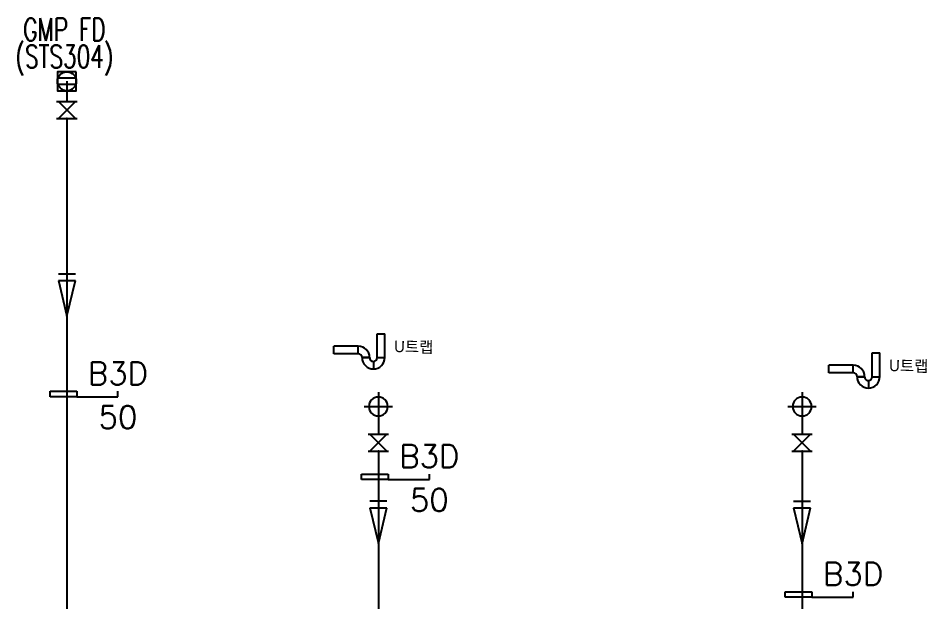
# Model space of a CAD drawing. Header units: millimetres. Extents: x 98929 to 11941380, y 952 to 54154.
# Drawn here: x 122295 to 134318, y 44914 to 52631 of the extents above; entities that cross this region are included whole.
import ezdxf
from ezdxf.enums import TextEntityAlignment as Align

# ---------------------------------------------------------------- set-up
doc = ezdxf.new("R2010")
doc.units = ezdxf.units.MM
doc.linetypes.add('HIDDEN', pattern=[0.375, 0.25, -0.125])
doc.linetypes.add('PHANTOM', pattern=[63.5, 31.75, -6.35, 6.35, -6.35, 6.35, -6.35])
for name, color, linetype in [('1', 1, 'Continuous'), ('5TXT', 7, 'Continuous'), ('D', 2, 'HIDDEN'), ('ex', 1, 'Continuous'), ('pipe', 3, 'Continuous'), ('Y', 2, 'Continuous'), ('실험실폐수', 4, 'Continuous')]:
    doc.layers.add(name, color=color, linetype=linetype)
doc.styles.add('굴림', font='simple.shx', dxfattribs={"bigfont": 'whgtxt.shx'})
doc.styles.add('울릉도M', font='HYWULM.TTF')

# ---------------------------------------------------------------- blocks, each defined once
blk = doc.blocks.new('P1')
at = {"layer": '1', "color": 1, "linetype": 'Continuous'}
for p, q in [((0, -112.5), (0, 112.5)), ((112.5, 0), (-112.5, 0))]:
    blk.add_line(p, q, dxfattribs=at)
at = {"layer": 'pipe', "color": 2}
blk.add_circle((0, 0), 75, dxfattribs=at)
blk = doc.blocks.new('c-011')
at = {"layer": 'Y'}
for p, q in [((1, 5), (-1, 5)), ((0, 0), (-1, 4.2)), ((1, 4.2), (-1, 4.2)), ((1, 4.2), (0, 0))]:
    blk.add_line(p, q, dxfattribs=at)
blk = doc.blocks.new('VALG01')
at = {"color": 3, "linetype": 'Continuous'}
for p, q in [((-1.25, 1.5), (-1.25, -1.5)), ((1.25, 1.5), (1.25, -1.5))]:
    blk.add_line(p, q, dxfattribs=at)
at = {"color": 2, "linetype": 'Continuous'}
for p, q in [((-1.25, -1.25), (1.25, 1.25)), ((-1.25, 1.25), (1.25, -1.25))]:
    blk.add_line(p, q, dxfattribs=at)
at = {"color": 3, "linetype": 'Continuous'}
for p in [(-1.25, 0), (1.25, 0)]:
    blk.add_point(p, dxfattribs=at)
blk = doc.blocks.new('A$C2A6351C6')
at = {"xscale": 49.99999999999999, "yscale": 49.99999999999999, "zscale": 49.99999999999999, "rotation": 180}
blk.add_blockref('VALG01', (62.5, 75), dxfattribs=at)

msp = doc.modelspace()

# ---------------------------------------------------------------- linework, layer by layer
at = {"layer": 'D', "linetype": 'Continuous'}
for p, q in [((123057.8, 51838.2), (122821.5, 51838.2)), ((123057.8, 51754.6), (122821.5, 51754.6))]:
    msp.add_line(p, q, dxfattribs=at)
msp.add_lwpolyline([(123065, 51921.7), (122814.4, 51921.7), (122814.4, 51671.1), (123065, 51671.1), (123065, 51921.7)], dxfattribs=at)
msp.add_circle((122939.7, 51796.4), 125.3, dxfattribs=at)
at = {"layer": 'ex', "ltscale": 3000}
for p, q in [((122717.2, 47625.1, -0.2), (122717.2, 47697.1, -0.2)), ((122717.2, 47697.1, -0.2), (123070.1, 47697.1, -0.2)), ((123070.1, 47625.1, -0.2), (122717.2, 47625.1, -0.2)), ((123070.1, 47625.1, -0.2), (123615.1, 47625.1, -0.2)), ((123615.1, 47625.1, -0.2), (123615.1, 47697.1, -0.2)), ((126838.6, 46529.7, 2.7), (126838.6, 46601.7, 2.7)), ((126838.6, 46601.7, 2.7), (127191.4, 46601.7, 2.7)), ((127191.4, 46529.7, 2.7), (126838.6, 46529.7, 2.7)), ((127191.4, 46529.7, 2.7), (127736.5, 46529.7, 2.7)), ((127736.5, 46529.7, 2.7), (127736.5, 46601.7, 2.7)), ((132445.8, 44973.3, 5.9), (132445.8, 45045.3, 5.9)), ((132445.8, 45045.3, 5.9), (132798.7, 45045.3, 5.9)), ((132798.7, 44973.3, 5.9), (132445.8, 44973.3, 5.9)), ((132798.7, 44973.3, 5.9), (133343.8, 44973.3, 5.9)), ((133343.8, 44973.3, 5.9), (133343.8, 45045.3, 5.9))]:
    msp.add_line(p, q, dxfattribs=at)
at = {"layer": 'ex', "linetype": 'PHANTOM', "ltscale": 2}
for p, q in [((123070.1, 47697.1, -0.2), (123070.1, 47625.1, -0.2)), ((127191.4, 46601.7, 2.7), (127191.4, 46529.7, 2.7)), ((132798.7, 45045.3, 5.9), (132798.7, 44973.3, 5.9))]:
    msp.add_line(p, q, dxfattribs=at)
at = {"layer": '실험실폐수', "linetype": 'Continuous', "lineweight": -3}
for p, q in [((122939.7, 51796.4), (122939.7, 51527.4, 0.4)), ((122939.7, 51302.4, 0.5), (122939.7, 43172.4, 5.8)), ((127045.4, 48142.9), (127045.4, 48456.2)), ((127045.4, 48456.2), (127145.4, 48456.2)), ((127145.4, 48142.9), (127145.4, 48456.2)), ((126795.4, 48292.9), (126472.5, 48292.9)), ((126472.5, 48192.9), (126472.5, 48292.9)), ((126795.4, 48192.9), (126795.4, 48292.9)), ((126795.4, 48192.9), (126472.5, 48192.9)), ((126845.4, 48142.9), (126945.4, 48142.9)), ((126945.4, 48142.9), (126845.4, 48142.9)), ((126995.4, 48092.9), (126995.4, 47992.9)), ((126995.4, 48092.9), (126995.4, 47992.9)), ((127045.4, 48142.9), (127145.4, 48142.9)), ((133595, 47890.8), (133595, 48204.2)), ((133595, 48204.2), (133695, 48204.2)), ((133695, 47890.8), (133695, 48204.2)), ((133345, 48040.8), (133022.1, 48040.8)), ((133022.1, 47940.8), (133022.1, 48040.8)), ((133345, 47940.8), (133345, 48040.8)), ((133345, 47940.8), (133022.1, 47940.8)), ((133395, 47890.8), (133495, 47890.8)), ((133495, 47890.8), (133395, 47890.8)), ((133595, 47890.8), (133695, 47890.8)), ((133545, 47840.8), (133545, 47740.8)), ((133545, 47840.8), (133545, 47740.8)), ((127061, 47496.4), (127061, 47129.8, 3.7)), ((132668.3, 47496.4), (132668.3, 47129.7, 3.7)), ((127061, 46904.8, 4.8), (127061, 43052.2, 15.4)), ((132668.3, 46904.7, 3.6), (132668.3, 43052.2, 14.3))]:
    msp.add_line(p, q, dxfattribs=at)
for centre, radius, start, end in [((126795.4, 48142.9), 150, 0.00002, 90.00002), ((126795.4, 48142.9), 50, 0.00002, 90.00002), ((126995.4, 48142.9), 150, 180.00002, 270.00002), ((126995.4, 48142.9), 50, 180.00002, 270.00002), ((126995.4, 48142.9), 50, 270.00002, 0.00002), ((126995.4, 48142.9), 150, 270.00002, 0.00002), ((133345, 47890.8), 150, 0.00002, 90.00002), ((133345, 47890.8), 50, 0.00002, 90.00002), ((133545, 47890.8), 150, 180.00002, 270.00002), ((133545, 47890.8), 50, 180.00002, 270.00002), ((133545, 47890.8), 50, 270.00002, 0.00002), ((133545, 47890.8), 150, 270.00002, 0.00002)]:
    msp.add_arc(centre, radius, start, end, dxfattribs=at)

# ---------------------------------------------------------------- block references
at = {"layer": 'pipe', "xscale": -1.666666666666667, "yscale": 1.666666666666667, "zscale": 1.666666666666667, "rotation": 270}
for p in [(127061, 47496.4), (132668.3, 47496.4)]:
    msp.add_blockref('P1', p, dxfattribs=at)
at = {"layer": '실험실폐수', "linetype": 'Continuous', "lineweight": -3}
for name, p, xscale, yscale, zscale, rotation in [('A$C2A6351C6', (122804.7, 51527.4, 0.5), 1.8, 1.8, 1.8, 270), ('c-011', (122939.7, 48690.2, 2.1), -112.5, 112.5, 112.5, 359.9999999999999), ('A$C2A6351C6', (126926, 47129.8, 3.7), 1.8, 1.8, 1.8, 270), ('A$C2A6351C6', (132533.3, 47129.7, 3.7), 1.8, 1.8, 1.8, 270), ('c-011', (127061, 45685.4, 8.1), -112.5, 112.5, 112.5, 359.9999999999998), ('c-011', (132668.3, 45682.5, 7), -112.5, 112.5, 112.5, 359.9999999999998)]:
    msp.add_blockref(name, p, dxfattribs=dict(at, xscale=xscale, yscale=yscale, zscale=zscale, rotation=rotation))

# ---------------------------------------------------------------- texts
at = {"layer": '5TXT', "color": 7, "style": '굴림', "width": 0.7}
for s, p in [('GMP FD', (122907.5, 52480.8)), ('(STS304)', (122907.5, 52124.8))]:
    msp.add_text(s, height=300, rotation=0, dxfattribs=at).set_placement(p, align=Align.MIDDLE_CENTER)
at = {"layer": '5TXT', "color": 7, "style": '굴림'}
for s, p in [('B3D', (123615.1, 47934.1, -0.2)), ('50', (123615.1, 47356.2, -0.2)), ('B3D', (127736.5, 46838.6, 2.7)), ('50', (127736.5, 46260.8, 2.7)), ('B3D', (133343.8, 45282.2, 5.9))]:
    msp.add_text(s, height=300, dxfattribs=at).set_placement(p, align=Align.MIDDLE_CENTER)
at = {"layer": '실험실폐수', "linetype": 'Continuous', "lineweight": -3, "style": '울릉도M'}
for p in [(127269.1, 48216.9), (133818.7, 47964.9)]:
    msp.add_text('U트랩', height=150, rotation=358.72859, dxfattribs=at).set_placement(p)

doc.saveas('drawing.dxf')
